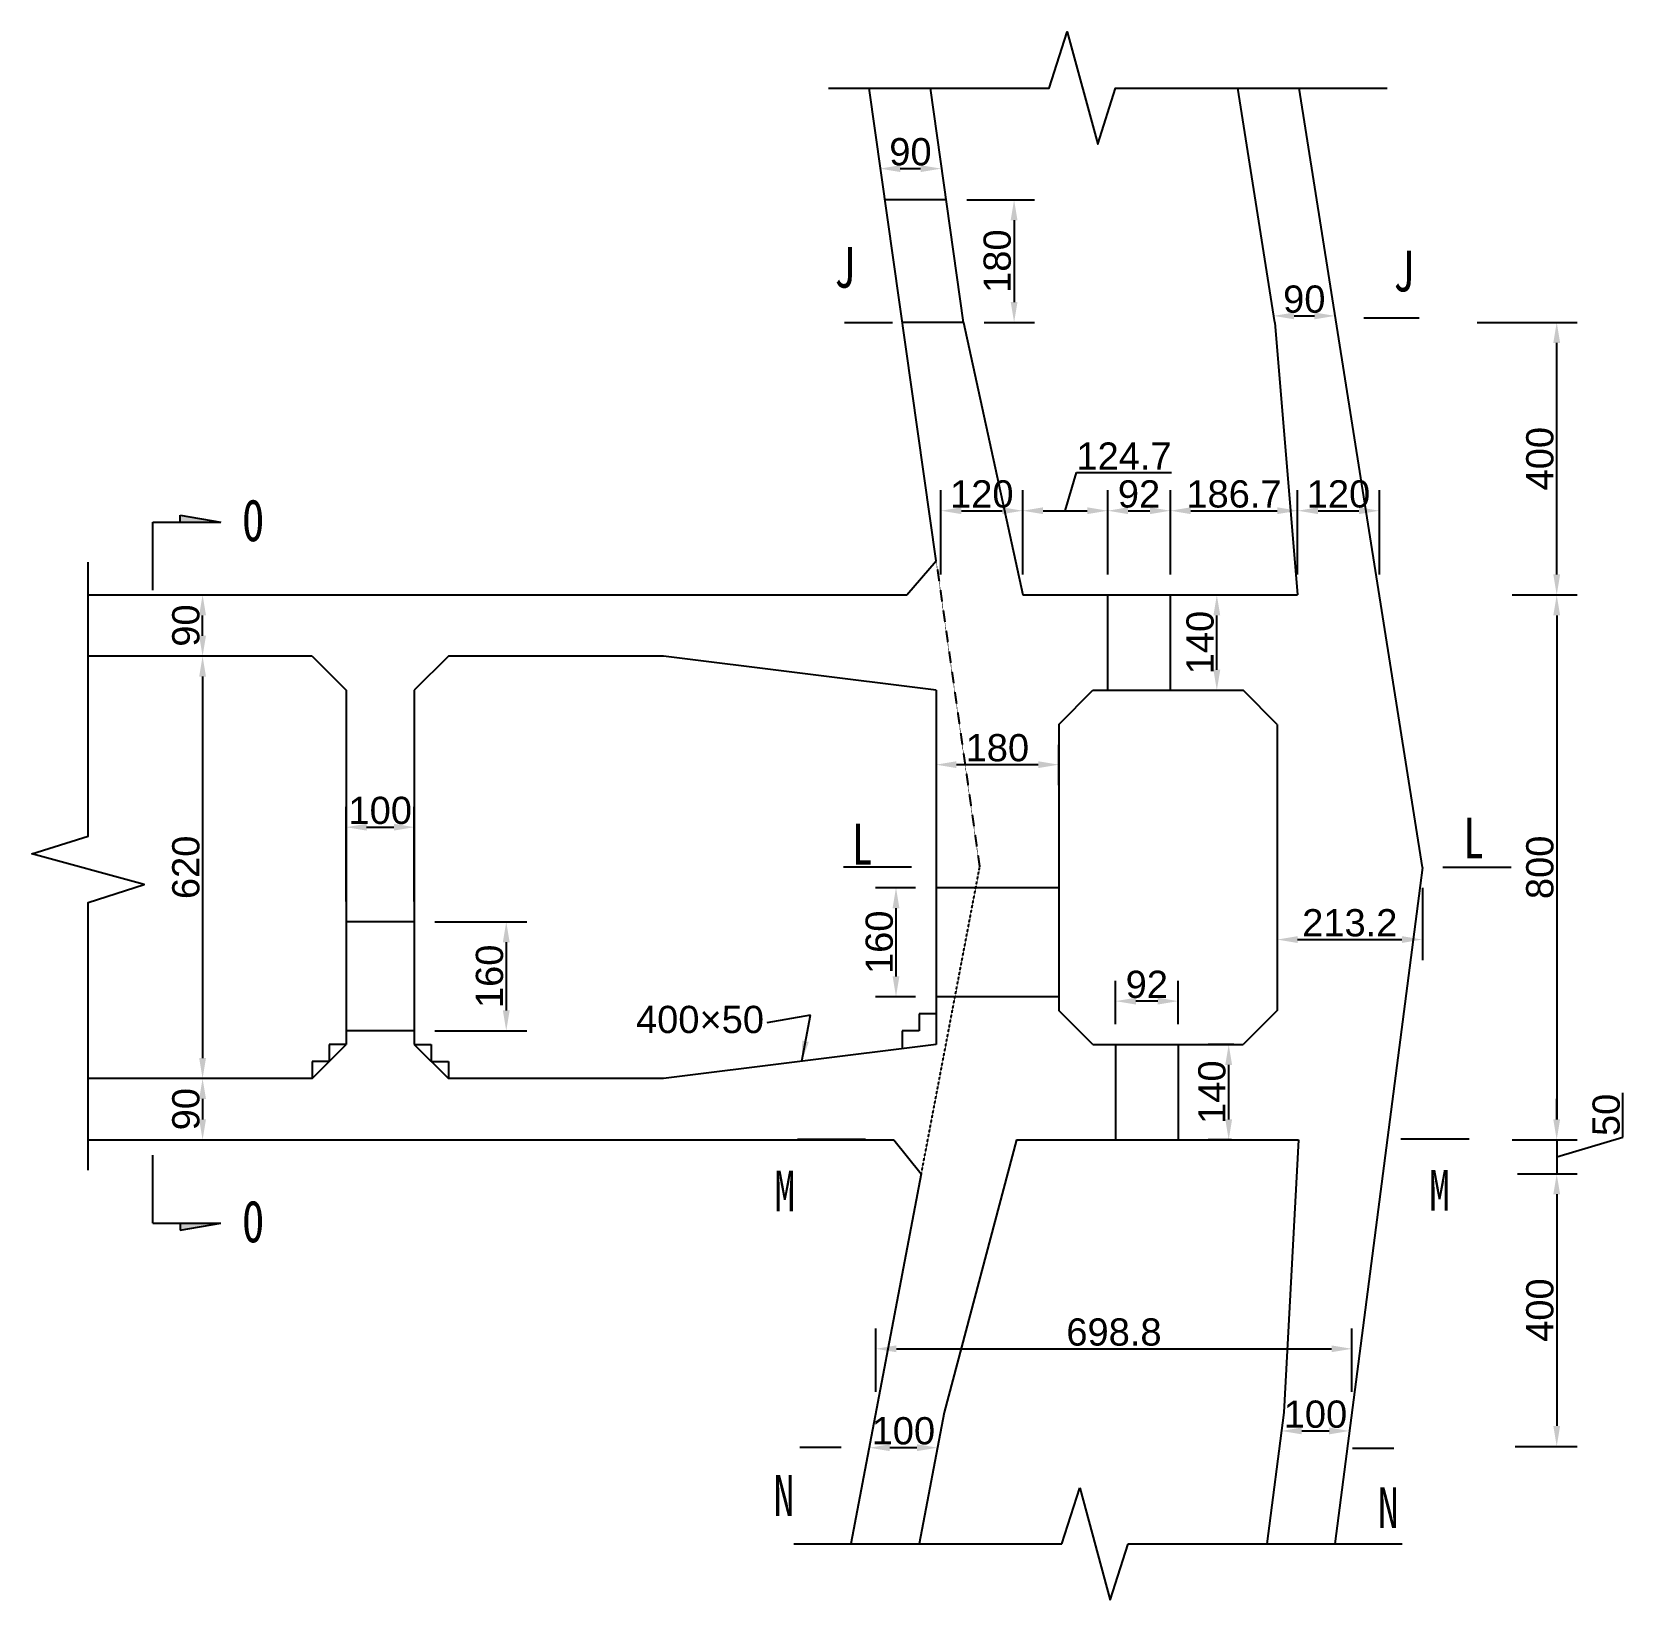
# Model space of a CAD drawing. Header units: millimetres. Extents: x 32645 to 210887, y 65210 to 90102.
# Drawn here: x 131755 to 143443, y 75596 to 87108 of the extents above; entities that cross this region are included whole.
import ezdxf

# ---------------------------------------------------------------- set-up
doc = ezdxf.new("R2010")
doc.units = ezdxf.units.MM
doc.linetypes.add('HIDDEN', pattern=[0.375, 0.25, -0.125])
for name, color, linetype in [('1', 7, 'Continuous'), ('CX', 3, 'Continuous'), ('文本', 7, 'Continuous'), ('细实线', 7, 'Continuous')]:
    doc.layers.add(name, color=color, linetype=linetype)
doc.styles.add('FS', font='', dxfattribs={"width": 0.7})
doc.styles.get("Standard").update_dxf_attribs({"font": 'arial.ttf'})
doc.styles.get('FS').set_extended_font_data('FangSong_GB2312')
doc.dimstyles.new('大样STANDARD', dxfattribs={"dimscale": 100, "dimtxt": 2, "dimasz": 1.5, "dimexe": 1.5, "dimexo": 1.5, "dimgap": 0.2, "dimtad": 1, "dimdec": 1, "dimlfac": 0.2, "dimdsep": 46, "dimtxsty": 'Standard', "dimcen": 0, "dimclrd": 4, "dimclre": 4, "dimclrt": 4, "dimadec": 0, "dimazin": 0, "dimtfac": 1, "dimtdec": 1, "dimtofl": 0, "dimtmove": 0, "dimatfit": 3, "dimfxl": 1, "dimtolj": 1, "dimtzin": 0, "dimarcsym": 0})

# ---------------------------------------------------------------- blocks, each defined once
blk = doc.blocks.new('*D1209')
at = {"layer": '1', "color": 4, "lineweight": -2, "transparency": 16777216}
for p, q in [((133150, 82975), (133158, 82975)), ((133008, 82675), (133008, 82825))]:
    blk.add_line(p, q, dxfattribs=at)
at = {"layer": '1', "color": 4, "transparency": 16777216}
for points in [[(132983, 82825), (133033, 82825), (133008, 82975)], [(132983, 82675), (133033, 82675), (133008, 82525)]]:
    blk.add_solid(points, dxfattribs=at)
at = {"layer": 'DEFPOINTS', "color": 0, "transparency": 16777216}
for p in [(133000, 82975), (133008, 82975), (133008, 82525)]:
    blk.add_point(p, dxfattribs=at)
at = {"layer": '1', "color": 4, "transparency": 16777216, "insert": (132886, 82750), "char_height": 200, "attachment_point": 5, "rotation": 90}
blk.add_mtext('\\A1;90', dxfattribs=at)
blk = doc.blocks.new('*D1210')
at = {"layer": '1', "color": 4, "lineweight": -2, "transparency": 16777216}
for p, q in [((133008, 79275), (133008, 79125)), ((132877, 78975), (133158, 78975))]:
    blk.add_line(p, q, dxfattribs=at)
at = {"layer": '1', "color": 4, "transparency": 16777216}
for points in [[(132983, 79275), (133033, 79275), (133008, 79425)], [(132983, 79125), (133033, 79125), (133008, 78975)]]:
    blk.add_solid(points, dxfattribs=at)
at = {"layer": 'DEFPOINTS', "color": 0, "transparency": 16777216}
for p in [(133008, 79425), (132727, 78975), (133008, 78975)]:
    blk.add_point(p, dxfattribs=at)
at = {"layer": '1', "color": 4, "transparency": 16777216, "insert": (132886, 79200), "char_height": 200, "attachment_point": 5, "rotation": 90}
blk.add_mtext('\\A1;90', dxfattribs=at)
blk = doc.blocks.new('*D1211')
at = {"layer": '1', "color": 4, "lineweight": -2, "transparency": 16777216}
for p, q in [((142622, 82975), (143098, 82975)), ((142948, 82825), (142948, 79125)), ((142622, 78975), (143098, 78975))]:
    blk.add_line(p, q, dxfattribs=at)
at = {"layer": '1', "color": 4, "transparency": 16777216}
for points in [[(142923, 82825), (142973, 82825), (142948, 82975)], [(142923, 79125), (142973, 79125), (142948, 78975)]]:
    blk.add_solid(points, dxfattribs=at)
at = {"layer": 'DEFPOINTS', "color": 0, "transparency": 16777216}
for p in [(142472, 82975), (142472, 78975), (142948, 78975)]:
    blk.add_point(p, dxfattribs=at)
at = {"layer": '1', "color": 4, "transparency": 16777216, "insert": (142825, 80975), "char_height": 200, "attachment_point": 5, "rotation": 90}
blk.add_mtext('\\A1;800', dxfattribs=at)
blk = doc.blocks.new('*D1212')
at = {"layer": '1', "color": 4, "lineweight": -2, "transparency": 16777216}
for p, q in [((133158, 82525), (133158, 82525)), ((133008, 82375), (133008, 79575)), ((133158, 79425), (133158, 79425))]:
    blk.add_line(p, q, dxfattribs=at)
at = {"layer": '1', "color": 4, "transparency": 16777216}
for points in [[(132983, 82375), (133033, 82375), (133008, 82525)], [(132983, 79575), (133033, 79575), (133008, 79425)]]:
    blk.add_solid(points, dxfattribs=at)
at = {"layer": 'DEFPOINTS', "color": 0, "transparency": 16777216}
for p in [(133008, 82525), (133008, 79425), (133008, 79425)]:
    blk.add_point(p, dxfattribs=at)
at = {"layer": '1', "color": 4, "transparency": 16777216, "insert": (132886, 80975), "char_height": 200, "attachment_point": 5, "rotation": 90}
blk.add_mtext('\\A1;620', dxfattribs=at)
blk = doc.blocks.new('*D1213')
at = {"layer": '1', "color": 4, "lineweight": -2, "transparency": 16777216}
blk.add_line((138252, 76715), (138052, 76715), dxfattribs=at)
at = {"layer": '1', "color": 4, "transparency": 16777216}
for points in [[(138052, 76740), (138052, 76690), (137902, 76715)], [(138252, 76740), (138252, 76690), (138402, 76715)]]:
    blk.add_solid(points, dxfattribs=at)
at = {"layer": 'DEFPOINTS', "color": 0, "transparency": 16777216}
for p in [(137902, 76715), (137902, 76715), (138402, 76715)]:
    blk.add_point(p, dxfattribs=at)
at = {"layer": '1', "color": 4, "transparency": 16777216, "insert": (138152, 76838), "char_height": 200, "attachment_point": 5}
blk.add_mtext('\\A1;100', dxfattribs=at)
blk = doc.blocks.new('*D1214')
at = {"layer": '1', "color": 4, "lineweight": -2, "transparency": 16777216}
for p, q in [((141077, 76838), (141277, 76838)), ((140927, 76688), (140927, 76688))]:
    blk.add_line(p, q, dxfattribs=at)
at = {"layer": '1', "color": 4, "transparency": 16777216}
for points in [[(141077, 76863), (141077, 76813), (140927, 76838)], [(141277, 76863), (141277, 76813), (141427, 76838)]]:
    blk.add_solid(points, dxfattribs=at)
at = {"layer": 'DEFPOINTS', "color": 0, "transparency": 16777216}
for p in [(140927, 76838), (141427, 76838), (141427, 76838)]:
    blk.add_point(p, dxfattribs=at)
at = {"layer": '1', "color": 4, "transparency": 16777216, "insert": (141177, 76960), "char_height": 200, "attachment_point": 5}
blk.add_mtext('\\A1;100', dxfattribs=at)
blk = doc.blocks.new('*D1215')
at = {"layer": '1', "color": 4, "lineweight": -2, "transparency": 16777216}
blk.add_line((141020, 85023), (141170, 85023), dxfattribs=at)
at = {"layer": '1', "color": 4, "transparency": 16777216}
for points in [[(141020, 85048), (141020, 84998), (140870, 85023)], [(141170, 85048), (141170, 84998), (141320, 85023)]]:
    blk.add_solid(points, dxfattribs=at)
at = {"layer": 'DEFPOINTS', "color": 0, "transparency": 16777216}
for p in [(140870, 85023), (141320, 85023), (141320, 85023)]:
    blk.add_point(p, dxfattribs=at)
at = {"layer": '1', "color": 4, "transparency": 16777216, "insert": (141095, 85145), "char_height": 200, "attachment_point": 5}
blk.add_mtext('\\A1;90', dxfattribs=at)
blk = doc.blocks.new('*D1216')
at = {"layer": '1', "color": 4, "lineweight": -2, "transparency": 16777216}
blk.add_line((138129, 86104), (138279, 86104), dxfattribs=at)
at = {"layer": '1', "color": 4, "transparency": 16777216}
for points in [[(138129, 86129), (138129, 86079), (137979, 86104)], [(138279, 86129), (138279, 86079), (138429, 86104)]]:
    blk.add_solid(points, dxfattribs=at)
at = {"layer": 'DEFPOINTS', "color": 0, "transparency": 16777216}
for p in [(137979, 86104), (138429, 86104), (138429, 86104)]:
    blk.add_point(p, dxfattribs=at)
at = {"layer": '1', "color": 4, "transparency": 16777216, "insert": (138204, 86227), "char_height": 200, "attachment_point": 5}
blk.add_mtext('\\A1;90', dxfattribs=at)
blk = doc.blocks.new('*D1217')
at = {"layer": '1', "color": 4, "lineweight": -2, "transparency": 16777216}
for p, q in [((138617, 85875), (139115, 85875)), ((138965, 85725), (138965, 85125)), ((138745, 84975), (139115, 84975))]:
    blk.add_line(p, q, dxfattribs=at)
at = {"layer": '1', "color": 4, "transparency": 16777216}
for points in [[(138940, 85725), (138990, 85725), (138965, 85875)], [(138940, 85125), (138990, 85125), (138965, 84975)]]:
    blk.add_solid(points, dxfattribs=at)
at = {"layer": 'DEFPOINTS', "color": 0, "transparency": 16777216}
for p in [(138467, 85875), (138595, 84975), (138965, 84975)]:
    blk.add_point(p, dxfattribs=at)
at = {"layer": '1', "color": 4, "transparency": 16777216, "insert": (138842, 85425), "char_height": 200, "attachment_point": 5, "rotation": 90}
blk.add_mtext('\\A1;180', dxfattribs=at)
blk = doc.blocks.new('*D1218')
at = {"layer": '1', "color": 4, "lineweight": -2, "transparency": 16777216}
for p, q in [((134712, 80575), (135387, 80575)), ((135237, 80425), (135237, 79925)), ((134712, 79775), (135387, 79775))]:
    blk.add_line(p, q, dxfattribs=at)
at = {"layer": '1', "color": 4, "transparency": 16777216}
for points in [[(135212, 80425), (135262, 80425), (135237, 80575)], [(135212, 79925), (135262, 79925), (135237, 79775)]]:
    blk.add_solid(points, dxfattribs=at)
at = {"layer": 'DEFPOINTS', "color": 0, "transparency": 16777216}
for p in [(134562, 80575), (134562, 79775), (135237, 79775)]:
    blk.add_point(p, dxfattribs=at)
at = {"layer": '1', "color": 4, "transparency": 16777216, "insert": (135115, 80175), "char_height": 200, "attachment_point": 5, "rotation": 90}
blk.add_mtext('\\A1;160', dxfattribs=at)
blk = doc.blocks.new('*D1219')
at = {"layer": '1', "color": 4, "lineweight": -2, "transparency": 16777216}
for p, q in [((134062, 80725), (134062, 81420)), ((134562, 80725), (134562, 81420)), ((134212, 81270), (134412, 81270))]:
    blk.add_line(p, q, dxfattribs=at)
at = {"layer": '1', "color": 4, "transparency": 16777216}
for points in [[(134212, 81295), (134212, 81245), (134062, 81270)], [(134412, 81295), (134412, 81245), (134562, 81270)]]:
    blk.add_solid(points, dxfattribs=at)
at = {"layer": 'DEFPOINTS', "color": 0, "transparency": 16777216}
for p in [(134562, 81270), (134062, 80575), (134562, 80575)]:
    blk.add_point(p, dxfattribs=at)
at = {"layer": '1', "color": 4, "transparency": 16777216, "insert": (134312, 81392), "char_height": 200, "attachment_point": 5}
blk.add_mtext('\\A1;100', dxfattribs=at)
blk = doc.blocks.new('*D1220')
at = {"layer": '1', "color": 4, "lineweight": -2, "transparency": 16777216}
for p, q in [((142948, 79125), (142948, 79275)), ((143434, 78995), (143434, 79321)), ((142622, 78975), (143098, 78975)), ((142948, 78850), (143434, 78995)), ((142948, 78975), (142948, 78725)), ((142661, 78725), (143098, 78725)), ((142948, 78575), (142948, 78425))]:
    blk.add_line(p, q, dxfattribs=at)
at = {"layer": '1', "color": 4, "transparency": 16777216}
for points in [[(142923, 79125), (142973, 79125), (142948, 78975)], [(142923, 78575), (142973, 78575), (142948, 78725)]]:
    blk.add_solid(points, dxfattribs=at)
at = {"layer": 'DEFPOINTS', "color": 0, "transparency": 16777216}
for p in [(142472, 78975), (142511, 78725), (142948, 78725)]:
    blk.add_point(p, dxfattribs=at)
at = {"layer": '1', "color": 4, "transparency": 16777216, "insert": (143312, 79158), "char_height": 200, "attachment_point": 5, "rotation": 90}
blk.add_mtext('\\A1;50', dxfattribs=at)
blk = doc.blocks.new('*D1221')
at = {"layer": '1', "color": 4, "lineweight": -2, "transparency": 16777216}
for p, q in [((142679, 78725), (143098, 78725)), ((142948, 78575), (142948, 76875)), ((142642, 76725), (143098, 76725))]:
    blk.add_line(p, q, dxfattribs=at)
at = {"layer": '1', "color": 4, "transparency": 16777216}
for points in [[(142923, 78575), (142973, 78575), (142948, 78725)], [(142923, 76875), (142973, 76875), (142948, 76725)]]:
    blk.add_solid(points, dxfattribs=at)
at = {"layer": 'DEFPOINTS', "color": 0, "transparency": 16777216}
for p in [(142529, 78725), (142492, 76725), (142948, 76725)]:
    blk.add_point(p, dxfattribs=at)
at = {"layer": '1', "color": 4, "transparency": 16777216, "insert": (142825, 77725), "char_height": 200, "attachment_point": 5, "rotation": 90}
blk.add_mtext('\\A1;400', dxfattribs=at)
blk = doc.blocks.new('*D1222')
at = {"layer": '1', "color": 4, "lineweight": -2, "transparency": 16777216}
for p, q in [((142364, 84975), (143098, 84975)), ((142948, 83125), (142948, 84825)), ((142622, 82975), (143098, 82975))]:
    blk.add_line(p, q, dxfattribs=at)
at = {"layer": '1', "color": 4, "transparency": 16777216}
for points in [[(142923, 84825), (142973, 84825), (142948, 84975)], [(142923, 83125), (142973, 83125), (142948, 82975)]]:
    blk.add_solid(points, dxfattribs=at)
at = {"layer": 'DEFPOINTS', "color": 0, "transparency": 16777216}
for p in [(142214, 84975), (142948, 84975), (142472, 82975)]:
    blk.add_point(p, dxfattribs=at)
at = {"layer": '1', "color": 4, "transparency": 16777216, "insert": (142825, 83975), "char_height": 200, "attachment_point": 5, "rotation": 90}
blk.add_mtext('\\A1;400', dxfattribs=at)
blk = doc.blocks.new('*D1230')
at = {"layer": '1', "color": 4, "lineweight": -2, "transparency": 16777216}
for p, q in [((137951, 77125), (137951, 77591)), ((141445, 77125), (141445, 77591)), ((138101, 77441), (141295, 77441))]:
    blk.add_line(p, q, dxfattribs=at)
at = {"layer": '1', "color": 4, "transparency": 16777216}
for points in [[(138101, 77466), (138101, 77416), (137951, 77441)], [(141295, 77466), (141295, 77416), (141445, 77441)]]:
    blk.add_solid(points, dxfattribs=at)
at = {"layer": 'DEFPOINTS', "color": 0, "transparency": 16777216}
for p in [(141445, 77441), (137951, 76975), (141445, 76975)]:
    blk.add_point(p, dxfattribs=at)
at = {"layer": '1', "color": 4, "transparency": 16777216, "insert": (139698, 77563), "char_height": 200, "attachment_point": 5}
blk.add_mtext('\\A1;698.8', dxfattribs=at)
blk = doc.blocks.new('*D1258')
at = {"layer": '1', "color": 4, "lineweight": -2, "transparency": 16777216}
for p, q in [((138392, 82125), (138392, 81579)), ((139292, 81875), (139292, 81579)), ((138542, 81729), (139142, 81729))]:
    blk.add_line(p, q, dxfattribs=at)
at = {"layer": '1', "color": 4, "transparency": 16777216}
for points in [[(138542, 81754), (138542, 81704), (138392, 81729)], [(139142, 81754), (139142, 81704), (139292, 81729)]]:
    blk.add_solid(points, dxfattribs=at)
at = {"layer": 'DEFPOINTS', "color": 0, "transparency": 16777216}
for p in [(138392, 82275), (139292, 82025), (139292, 81729)]:
    blk.add_point(p, dxfattribs=at)
at = {"layer": '1', "color": 4, "transparency": 16777216, "insert": (138842, 81852), "char_height": 200, "attachment_point": 5}
blk.add_mtext('\\A1;180', dxfattribs=at)
blk = doc.blocks.new('*D1259')
at = {"layer": '1', "color": 4, "lineweight": -2, "transparency": 16777216}
for p, q in [((140283, 82975), (140603, 82975)), ((140453, 82425), (140453, 82825)), ((140265, 82275), (140603, 82275))]:
    blk.add_line(p, q, dxfattribs=at)
at = {"layer": '1', "color": 4, "transparency": 16777216}
for points in [[(140428, 82825), (140478, 82825), (140453, 82975)], [(140428, 82425), (140478, 82425), (140453, 82275)]]:
    blk.add_solid(points, dxfattribs=at)
at = {"layer": 'DEFPOINTS', "color": 0, "transparency": 16777216}
for p in [(140133, 82975), (140453, 82975), (140115, 82275)]:
    blk.add_point(p, dxfattribs=at)
at = {"layer": '1', "color": 4, "transparency": 16777216, "insert": (140331, 82625), "char_height": 200, "attachment_point": 5, "rotation": 90}
blk.add_mtext('\\A1;140', dxfattribs=at)
blk = doc.blocks.new('*D1260')
at = {"layer": '1', "color": 4, "lineweight": -2, "transparency": 16777216}
for p, q in [((140896, 80825), (140896, 80295)), ((141962, 80825), (141962, 80295)), ((141046, 80445), (141812, 80445))]:
    blk.add_line(p, q, dxfattribs=at)
at = {"layer": '1', "color": 4, "transparency": 16777216}
for points in [[(141046, 80470), (141046, 80420), (140896, 80445)], [(141812, 80470), (141812, 80420), (141962, 80445)]]:
    blk.add_solid(points, dxfattribs=at)
at = {"layer": 'DEFPOINTS', "color": 0, "transparency": 16777216}
for p in [(140896, 80975), (141962, 80975), (141962, 80445)]:
    blk.add_point(p, dxfattribs=at)
at = {"layer": '1', "color": 4, "transparency": 16777216, "insert": (141429, 80567), "char_height": 200, "attachment_point": 5}
blk.add_mtext('\\A1;213.2', dxfattribs=at)
blk = doc.blocks.new('*D1261')
at = {"layer": '1', "color": 4, "lineweight": -2, "transparency": 16777216}
for p, q in [((140578, 79675), (140390, 79675)), ((140540, 79125), (140540, 79525)), ((140560, 78975), (140390, 78975))]:
    blk.add_line(p, q, dxfattribs=at)
at = {"layer": '1', "color": 4, "transparency": 16777216}
for points in [[(140515, 79525), (140565, 79525), (140540, 79675)], [(140515, 79125), (140565, 79125), (140540, 78975)]]:
    blk.add_solid(points, dxfattribs=at)
at = {"layer": 'DEFPOINTS', "color": 0, "transparency": 16777216}
for p in [(140540, 79675), (140728, 79675), (140710, 78975)]:
    blk.add_point(p, dxfattribs=at)
at = {"layer": '1', "color": 4, "transparency": 16777216, "insert": (140418, 79325), "char_height": 200, "attachment_point": 5, "rotation": 90}
blk.add_mtext('\\A1;140', dxfattribs=at)
blk = doc.blocks.new('*D1287')
at = {"layer": '1', "color": 4, "lineweight": -2, "ltscale": 2, "transparency": 16777216}
for p, q in [((138242, 80825), (137948, 80825)), ((138098, 80675), (138098, 80175)), ((138242, 80025), (137948, 80025))]:
    blk.add_line(p, q, dxfattribs=at)
at = {"layer": '1', "color": 4, "ltscale": 2, "transparency": 16777216}
for points in [[(138073, 80675), (138123, 80675), (138098, 80825)], [(138073, 80175), (138123, 80175), (138098, 80025)]]:
    blk.add_solid(points, dxfattribs=at)
at = {"layer": 'DEFPOINTS', "color": 0, "ltscale": 2, "transparency": 16777216}
for p in [(138392, 80825), (138098, 80025), (138392, 80025)]:
    blk.add_point(p, dxfattribs=at)
at = {"layer": '1', "color": 4, "ltscale": 2, "transparency": 16777216, "insert": (137976, 80425), "char_height": 200, "attachment_point": 5, "rotation": 90}
blk.add_mtext('\\A1;160', dxfattribs=at)
blk = doc.blocks.new('*D1322')
at = {"layer": '1', "color": 4, "lineweight": -2, "ltscale": 2, "transparency": 16777216}
for p, q in [((138428, 83125), (138428, 83743)), ((139028, 83125), (139028, 83743)), ((138578, 83593), (138878, 83593))]:
    blk.add_line(p, q, dxfattribs=at)
at = {"layer": '1', "color": 4, "ltscale": 2, "transparency": 16777216}
for points in [[(138578, 83618), (138578, 83568), (138428, 83593)], [(138878, 83618), (138878, 83568), (139028, 83593)]]:
    blk.add_solid(points, dxfattribs=at)
at = {"layer": 'DEFPOINTS', "color": 0, "ltscale": 2, "transparency": 16777216}
for p in [(139028, 83593), (138428, 82975), (139028, 82975)]:
    blk.add_point(p, dxfattribs=at)
at = {"layer": '1', "color": 4, "ltscale": 2, "transparency": 16777216, "insert": (138728, 83715), "char_height": 200, "attachment_point": 5}
blk.add_mtext('\\A1;120', dxfattribs=at)
blk = doc.blocks.new('*D1323')
at = {"layer": '1', "color": 4, "lineweight": -2, "ltscale": 2, "transparency": 16777216}
for p, q in [((139340, 83593), (139424, 83873)), ((139424, 83873), (140120, 83873)), ((139028, 83125), (139028, 83743)), ((139652, 83125), (139652, 83743)), ((139178, 83593), (139502, 83593))]:
    blk.add_line(p, q, dxfattribs=at)
at = {"layer": '1', "color": 4, "ltscale": 2, "transparency": 16777216}
for points in [[(139178, 83618), (139178, 83568), (139028, 83593)], [(139502, 83618), (139502, 83568), (139652, 83593)]]:
    blk.add_solid(points, dxfattribs=at)
at = {"layer": 'DEFPOINTS', "color": 0, "ltscale": 2, "transparency": 16777216}
for p in [(139652, 83593), (139028, 82975), (139652, 82975)]:
    blk.add_point(p, dxfattribs=at)
at = {"layer": '1', "color": 4, "ltscale": 2, "transparency": 16777216, "insert": (139772, 83994), "char_height": 200, "attachment_point": 5}
blk.add_mtext('\\A1;124.7', dxfattribs=at)
blk = doc.blocks.new('*D1324')
at = {"layer": '1', "color": 4, "lineweight": -2, "ltscale": 2, "transparency": 16777216}
for p, q in [((139652, 83125), (139652, 83743)), ((140112, 83125), (140112, 83743)), ((139802, 83593), (139962, 83593))]:
    blk.add_line(p, q, dxfattribs=at)
at = {"layer": '1', "color": 4, "ltscale": 2, "transparency": 16777216}
for points in [[(139802, 83618), (139802, 83568), (139652, 83593)], [(139962, 83618), (139962, 83568), (140112, 83593)]]:
    blk.add_solid(points, dxfattribs=at)
at = {"layer": 'DEFPOINTS', "color": 0, "ltscale": 2, "transparency": 16777216}
for p in [(140112, 83593), (139652, 82975), (140112, 82975)]:
    blk.add_point(p, dxfattribs=at)
at = {"layer": '1', "color": 4, "ltscale": 2, "transparency": 16777216, "insert": (139882, 83715), "char_height": 200, "attachment_point": 5}
blk.add_mtext('\\A1;92', dxfattribs=at)
blk = doc.blocks.new('*D1325')
at = {"layer": '1', "color": 4, "lineweight": -2, "ltscale": 2, "transparency": 16777216}
for p, q in [((140112, 83125), (140112, 83743)), ((141046, 83125), (141046, 83743)), ((140262, 83593), (140896, 83593))]:
    blk.add_line(p, q, dxfattribs=at)
at = {"layer": '1', "color": 4, "ltscale": 2, "transparency": 16777216}
for points in [[(140262, 83618), (140262, 83568), (140112, 83593)], [(140896, 83618), (140896, 83568), (141046, 83593)]]:
    blk.add_solid(points, dxfattribs=at)
at = {"layer": 'DEFPOINTS', "color": 0, "ltscale": 2, "transparency": 16777216}
for p in [(141046, 83593), (140112, 82975), (141046, 82975)]:
    blk.add_point(p, dxfattribs=at)
at = {"layer": '1', "color": 4, "ltscale": 2, "transparency": 16777216, "insert": (140579, 83715), "char_height": 200, "attachment_point": 5}
blk.add_mtext('\\A1;186.7', dxfattribs=at)
blk = doc.blocks.new('*D1326')
at = {"layer": '1', "color": 4, "lineweight": -2, "ltscale": 2, "transparency": 16777216}
for p, q in [((141046, 83125), (141046, 83743)), ((141646, 83125), (141646, 83743)), ((141196, 83593), (141496, 83593))]:
    blk.add_line(p, q, dxfattribs=at)
at = {"layer": '1', "color": 4, "ltscale": 2, "transparency": 16777216}
for points in [[(141196, 83618), (141196, 83568), (141046, 83593)], [(141496, 83618), (141496, 83568), (141646, 83593)]]:
    blk.add_solid(points, dxfattribs=at)
at = {"layer": 'DEFPOINTS', "color": 0, "ltscale": 2, "transparency": 16777216}
for p in [(141646, 83593), (141046, 82975), (141646, 82975)]:
    blk.add_point(p, dxfattribs=at)
at = {"layer": '1', "color": 4, "ltscale": 2, "transparency": 16777216, "insert": (141346, 83715), "char_height": 200, "attachment_point": 5}
blk.add_mtext('\\A1;120', dxfattribs=at)
blk = doc.blocks.new('*D1397')
at = {"color": 4, "lineweight": -2, "ltscale": 2, "transparency": 16777216}
for p, q in [((139709, 79825), (139709, 80143)), ((140169, 79825), (140169, 80143)), ((140019, 79993), (139859, 79993))]:
    blk.add_line(p, q, dxfattribs=at)
at = {"color": 4, "ltscale": 2, "transparency": 16777216}
for points in [[(139859, 80018), (139859, 79968), (139709, 79993)], [(140019, 80018), (140019, 79968), (140169, 79993)]]:
    blk.add_solid(points, dxfattribs=at)
at = {"layer": 'DEFPOINTS', "color": 0, "ltscale": 2, "transparency": 16777216}
for p in [(139709, 79993), (139709, 79675), (140169, 79675)]:
    blk.add_point(p, dxfattribs=at)
at = {"color": 4, "ltscale": 2, "transparency": 16777216, "insert": (139939, 80115), "char_height": 200, "attachment_point": 5}
blk.add_mtext('\\A1;92', dxfattribs=at)

msp = doc.modelspace()

# ---------------------------------------------------------------- hatches: boundary and pattern name
at = {"layer": '细实线', "ltscale": 10}
for points in [[(132842.97454, 83559.5287), (132842.97454, 83509.5287), (133142.97454, 83509.5287)], [(132842.97454, 78312.81306), (132842.97454, 78362.81306), (133142.97454, 78362.81306)]]:
    msp.add_hatch(color=256, dxfattribs=at).paths.add_polyline_path(points)

# ---------------------------------------------------------------- linework, layer by layer
at = {"layer": '1', "color": 1}
for p, q in [((138466.94464, 85874.53935), (138016.94464, 85874.53935)), ((138594.60769, 84974.53935), (138144.60769, 84974.53935)), ((138594.60769, 84974.53935), (139028.30334, 82974.53935)), ((140879.3903, 84974.53935), (141045.69465, 82974.53935)), ((138178.30334, 82974.53935), (138392.84138, 83224.53935)), ((132167.21955, 82974.53935), (138178.30334, 82974.53935)), ((139028.30334, 82974.53935), (141045.69465, 82974.53935)), ((139651.99899, 82274.53935), (139651.99899, 82974.53935)), ((140111.99899, 82274.53935), (140111.99899, 82974.53935)), ((133811.99892, 82524.53935), (132167.21955, 82524.53935)), ((133811.99892, 82524.53935), (134061.99892, 82274.53935)), ((134811.99892, 82524.53935), (134561.99892, 82274.53935)), ((136392.13486, 82524.53935), (134811.99892, 82524.53935)), ((138392.13486, 82274.53935), (136392.13486, 82524.53935)), ((134061.99892, 82274.53935), (134061.99896, 79674.53935)), ((134561.99892, 82274.53935), (134561.99896, 79674.53935)), ((138392.13486, 82274.53935), (138392.13486, 79674.53935)), ((139542.13486, 82274.53935), (140645.93925, 82274.53935)), ((139292.13486, 82024.53935), (139292.13486, 79924.53935)), ((139292.13486, 80824.53935), (138392.13486, 80824.53935)), ((134561.99895, 80574.53935), (134061.99895, 80574.53935)), ((139292.13486, 80024.53935), (138392.13486, 80024.53935)), ((134561.99895, 79774.53935), (134061.99895, 79774.53935)), ((133811.99896, 79424.53935), (134061.99896, 79674.53935)), ((134561.99896, 79674.53935), (134811.99896, 79424.53935)), ((138392.13486, 79674.53935), (136392.13486, 79424.53935)), ((133811.99896, 79424.53935), (132167.21955, 79424.53935)), ((136392.13486, 79424.53935), (134811.99896, 79424.53935)), ((132167.21955, 78974.53935), (138081.51118, 78974.53935)), ((138081.51118, 78974.53935), (138283.95021, 78724.53935))]:
    msp.add_line(p, q, dxfattribs=at)
at = {"layer": '1', "color": 4, "linetype": 'HIDDEN', "ltscale": 0.5}
for p in [(138392.84138, 83224.53935), (138283.95021, 78724.53935)]:
    msp.add_line(p, (138711.99899, 80974.53935), dxfattribs=at)
at = {"layer": '1', "color": 2, "ltscale": 2}
for p, q in [((138392.13485, 79899.53935), (138267.13485, 79899.53935)), ((138267.13485, 79899.53935), (138267.13485, 79774.53935)), ((138267.13485, 79774.53935), (138142.13485, 79774.53935)), ((138142.13485, 79774.53935), (138142.13485, 79643.28935)), ((134061.99894, 79674.53935), (133936.99894, 79674.53935)), ((133936.99894, 79674.53935), (133936.99894, 79549.53935)), ((134561.99896, 79674.53935), (134686.99896, 79674.53935)), ((134686.99896, 79674.53935), (134686.99896, 79549.53935)), ((133936.99894, 79549.53935), (133811.99894, 79549.53935)), ((133811.99894, 79549.53935), (133811.99894, 79424.53935)), ((134686.99896, 79549.53935), (134811.99896, 79549.53935)), ((134811.99896, 79549.53935), (134811.99896, 79424.53935))]:
    msp.add_line(p, q, dxfattribs=at)
at = {"layer": 'CX', "color": 1, "linetype": 'Continuous'}
for p, q in [((138392.84138, 83224.53935), (137900.47441, 86695.63219)), ((138594.60769, 84974.53935), (138350.47441, 86695.63219)), ((140879.3903, 84974.53935), (140607.19572, 86695.63219)), ((141961.99899, 80974.53935), (141057.19572, 86695.63219)), ((139292.13486, 82024.53935), (139542.13486, 82274.53935)), ((140895.93925, 82024.53935), (140645.93925, 82274.53935)), ((140895.93925, 82024.53935), (140895.93925, 79924.53935)), ((141961.99899, 80974.53935), (141320.04267, 76008.46219)), ((139542.13486, 79674.53935), (139292.13486, 79924.53935)), ((140895.93925, 79924.53935), (140645.93925, 79674.53935)), ((139542.13486, 79674.53935), (140645.93925, 79674.53935)), ((139709.18925, 79674.53935), (139709.18925, 78974.53935)), ((140169.18925, 79674.53935), (140169.18925, 78974.53935)), ((138981.51118, 78974.53935), (138451.02337, 76974.53935)), ((138981.51118, 78974.53935), (141053.4624, 78974.53935)), ((141053.4624, 78974.53935), (140944.92581, 76974.53935)), ((138283.95021, 78724.53935), (137767.23308, 76008.46219)), ((138451.02337, 76974.53935), (138267.23308, 76008.46219)), ((140944.92581, 76974.53935), (140820.04267, 76008.46219))]:
    msp.add_line(p, q, dxfattribs=at)
at = {"layer": '细实线', "ltscale": 10}
for p, q in [((137719.09298, 84974.53935), (138072.52597, 84974.53935)), ((141937.61579, 85005.33143), (141531.81019, 85005.33143)), ((132642.97454, 83509.5287), (133142.97454, 83509.5287)), ((132642.97454, 83009.5287), (132642.97454, 83509.5287)), ((132842.97454, 83509.5287), (132842.97454, 83559.5287)), ((132842.97454, 83559.5287), (133142.97454, 83509.5287)), ((137712.53721, 80978.36214), (138212.53721, 80978.36214)), ((142612.65912, 80974.53935), (142112.65912, 80974.53935)), ((137375.14676, 78979.3551), (137875.14676, 78979.3551)), ((142304.86804, 78979.3551), (141804.86804, 78979.3551)), ((132642.97454, 78362.81306), (132642.97454, 78862.81306)), ((132642.97454, 78362.81306), (133142.97454, 78362.81306)), ((132842.97454, 78362.81306), (132842.97454, 78312.81306)), ((132842.97454, 78312.81306), (133142.97454, 78362.81306)), ((137696.22286, 76715.39566), (137392.28199, 76715.39566)), ((141752.10958, 76710.07459), (141448.16871, 76710.07459))]:
    msp.add_line(p, q, dxfattribs=at)
at = {"layer": '细实线', "color": 4}
for p, q in [((139314.99214, 76008.46219), (139446.24214, 76420.96219)), ((139446.24214, 76420.96219), (139671.24214, 75595.96219)), ((137349.04842, 76008.46219), (139314.99214, 76008.46219)), ((139671.24214, 75595.96219), (139802.49214, 76008.46219)), ((139802.49214, 76008.46219), (141812.99434, 76008.46219))]:
    msp.add_line(p, q, dxfattribs=at)
for points in [[(137602.96222, 86695.63219), (139222.91305, 86695.63219), (139354.16305, 87108.13219), (139579.16305, 86283.13219), (139710.41305, 86695.63219), (141703.04464, 86695.63219)], [(132167.21955, 78751.14559), (132167.21955, 80717.08931), (132579.71955, 80848.33931), (131754.71955, 81073.33931), (132167.21955, 81204.58931), (132167.21955, 83215.09151)]]:
    msp.add_lwpolyline(points, dxfattribs=at)

# ---------------------------------------------------------------- texts
at = {"layer": '1', "color": 4, "insert": (137129.27747, 79958.80843), "char_height": 200, "attachment_point": 3}
msp.add_mtext('400×50', dxfattribs=at)
at = {"layer": '文本', "style": 'FS', "width": 0.75}
for s, p in [('J', (137645.45694, 85229.85071)), ('J', (141748.62354, 85202.17089)), ('O', (133302.67212, 83368.99962)), ('L', (137774.80587, 80995.12301)), ('L', (142262.20689, 81040.24342)), ('M', (137205.65258, 78449.67138)), ('M', (142011.54567, 78453.89337)), ('O', (133302.67212, 78222.28398)), ('N', (137198.86788, 76214.82086)), ('N', (141635.18087, 76124.47169))]:
    msp.add_text(s, height=300, dxfattribs=at).set_placement(p)

# ---------------------------------------------------------------- dimensions: what is measured, and where the dimension line sits
at = {"color": 2, "ltscale": 2}
dim = msp.add_linear_dim(base=(139709.18925, 79992.64367), p1=(140169.18925, 79674.53935), p2=(139709.18925, 79674.53935), dimstyle='大样STANDARD', dxfattribs=at)
dim.commit()
dim.dimension.update_dxf_attribs({"geometry": '*D1397', "text_midpoint": (139939.18925, 80114.75826)})
at = {"layer": '1', "color": 1}
for base, p1, p2, picture, middle in [((138429.42162, 86104.41619), (137979.42162, 86104.41619), (138429.42162, 86104.41619), '*D1216', (138204.42162, 86226.53079)), ((141320.48498, 85022.71398), (140870.48498, 85022.71398), (141320.48498, 85022.71398), '*D1215', (141095.48498, 85144.82858)), ((134561.99894, 81270.18701), (134061.99894, 80574.53935), (134561.99894, 80574.53935), '*D1219', (134311.99894, 81392.3016)), ((141427.32368, 76838.37188), (140927.32368, 76838.37188), (141427.32368, 76838.37188), '*D1214', (141177.32368, 76960.48648)), ((137901.72286, 76715.39566), (138401.72286, 76715.39566), (137901.72286, 76715.39566), '*D1213', (138151.72286, 76837.51025))]:
    dim = msp.add_linear_dim(base=base, p1=p1, p2=p2, dimstyle='大样STANDARD', dxfattribs=at)
    dim.commit()
    dim.dimension.update_dxf_attribs({"geometry": picture, "text_midpoint": middle})
for base, p1, p2, picture, middle in [((138964.51571, 84974.53935), (138466.94464, 85874.53935), (138594.60769, 84974.53935), '*D1217', (138842.40111, 85424.53935)), ((133008.05488, 82974.53935), (133008.05488, 82524.56637), (132999.71704, 82974.53935), '*D1209', (132885.94028, 82749.55286)), ((142947.54165, 78974.53935), (142471.65605, 82974.53935), (142471.65605, 78974.53935), '*D1211', (142825.42705, 80974.53935)), ((133008.05942, 79424.53935), (133008.05488, 82524.56637), (133008.05488, 79424.53935), '*D1212', (132885.94482, 80974.55286)), ((135236.63667, 79774.53935), (134561.99894, 80574.53936), (134561.99895, 79774.53935), '*D1218', (135114.52207, 80174.53936)), ((133008.05496, 78974.53935), (133008.05496, 79424.51185), (132726.61122, 78974.53935), '*D1210', (132885.94036, 79199.5256))]:
    dim = msp.add_linear_dim(base=base, p1=p1, p2=p2, angle=90, dimstyle='大样STANDARD', dxfattribs=at)
    dim.commit()
    dim.dimension.update_dxf_attribs({"geometry": picture, "text_midpoint": middle})
for base, p1, p2, picture, middle in [((142947.54165, 84974.53935), (142471.65605, 82974.53935), (142214.37556, 84974.53935), '*D1222', (142825.42705, 83974.53935)), ((142947.54165, 78724.53935), (142471.65605, 78974.53935), (142510.80473, 78724.53935), '*D1220', (143311.77085, 79015.44249)), ((142947.54165, 76724.53935), (142529.3107, 78724.53935), (142492.29919, 76724.53935), '*D1221', (142825.42705, 77724.53935))]:
    dim = msp.add_linear_dim(base=base, p1=p1, p2=p2, angle=90, dimstyle='大样STANDARD', override={"dimtmove": 1}, dxfattribs=at)
    dim.commit()
    dim.dimension.update_dxf_attribs({"geometry": picture, "text_midpoint": middle})
at = {"layer": '1', "color": 2, "ltscale": 2}
for base, p1, p2, picture, middle in [((139651.99899, 83592.83002), (139028.30334, 82974.53935), (139651.99899, 82974.53935), '*D1323', (139444.27395, 83993.64857)), ((140111.99899, 83592.83002), (139651.99899, 82974.53935), (140111.99899, 82974.53935), '*D1324', (139881.99899, 83714.94462)), ((141045.69465, 83592.83002), (140111.99899, 82974.53935), (141045.69465, 82974.53935), '*D1325', (140578.84682, 83714.94462)), ((141645.69465, 83592.83002), (141045.69465, 82974.53935), (141645.69465, 82974.53935), '*D1326', (141345.69465, 83714.94462))]:
    dim = msp.add_linear_dim(base=base, p1=p1, p2=p2, dimstyle='大样STANDARD', override={"dimtmove": 1}, dxfattribs=at)
    dim.commit()
    dim.dimension.update_dxf_attribs({"geometry": picture, "text_midpoint": middle})
dim = msp.add_linear_dim(base=(139028.30334, 83592.83002), p1=(138428.30334, 82974.53935), p2=(139028.30334, 82974.53935), dimstyle='大样STANDARD', dxfattribs=at)
dim.commit()
dim.dimension.update_dxf_attribs({"geometry": '*D1322', "text_midpoint": (138728.30334, 83714.94462)})
at = {"layer": '1', "color": 2}
for base, p1, p2, picture, middle in [((140452.81653, 82974.53935), (140115.14329, 82274.53935), (140133.22753, 82974.53935), '*D1259', (140330.70193, 82624.53935)), ((140540.46355, 79674.53935), (140710.21297, 78974.53935), (140728.29721, 79674.53935), '*D1261', (140418.34896, 79324.53935))]:
    dim = msp.add_linear_dim(base=base, p1=p1, p2=p2, angle=90, dimstyle='大样STANDARD', dxfattribs=at)
    dim.commit()
    dim.dimension.update_dxf_attribs({"geometry": picture, "text_midpoint": middle})
for base, p1, p2, picture, middle in [((139292.13486, 81729.46673), (138392.13486, 82274.53935), (139292.13486, 82024.53935), '*D1258', (138842.13486, 81851.58133)), ((141961.99899, 80444.60338), (140895.93925, 80974.53935), (141961.99899, 80974.53935), '*D1260', (141428.96912, 80566.78619)), ((141444.92581, 77441.31564), (137951.02337, 76974.53935), (141444.92581, 76974.53935), '*D1230', (139697.97459, 77563.43024))]:
    dim = msp.add_linear_dim(base=base, p1=p1, p2=p2, dimstyle='大样STANDARD', dxfattribs=at)
    dim.commit()
    dim.dimension.update_dxf_attribs({"geometry": picture, "text_midpoint": middle})
at = {"layer": '1', "color": 2, "ltscale": 2}
dim = msp.add_linear_dim(base=(138098.01571, 80024.53935), p1=(138392.13486, 80824.53935), p2=(138392.13486, 80024.53935), angle=90, dimstyle='大样STANDARD', dxfattribs=at)
dim.commit()
dim.dimension.update_dxf_attribs({"geometry": '*D1287', "text_midpoint": (137975.90111, 80424.53935)})

# ---------------------------------------------------------------- leaders
at = {"layer": '1', "color": 4, "annotation_type": 0, "has_hookline": 1, "hookline_direction": 1}
msp.add_leader([(137406.47333, 79551.33166), (137470.02367, 79891.06975), (137149.27747, 79833.80843)], dimstyle='大样STANDARD', override={"dimgap": 0.2, "dimtad": 0}, dxfattribs=at)

doc.saveas('drawing.dxf')
